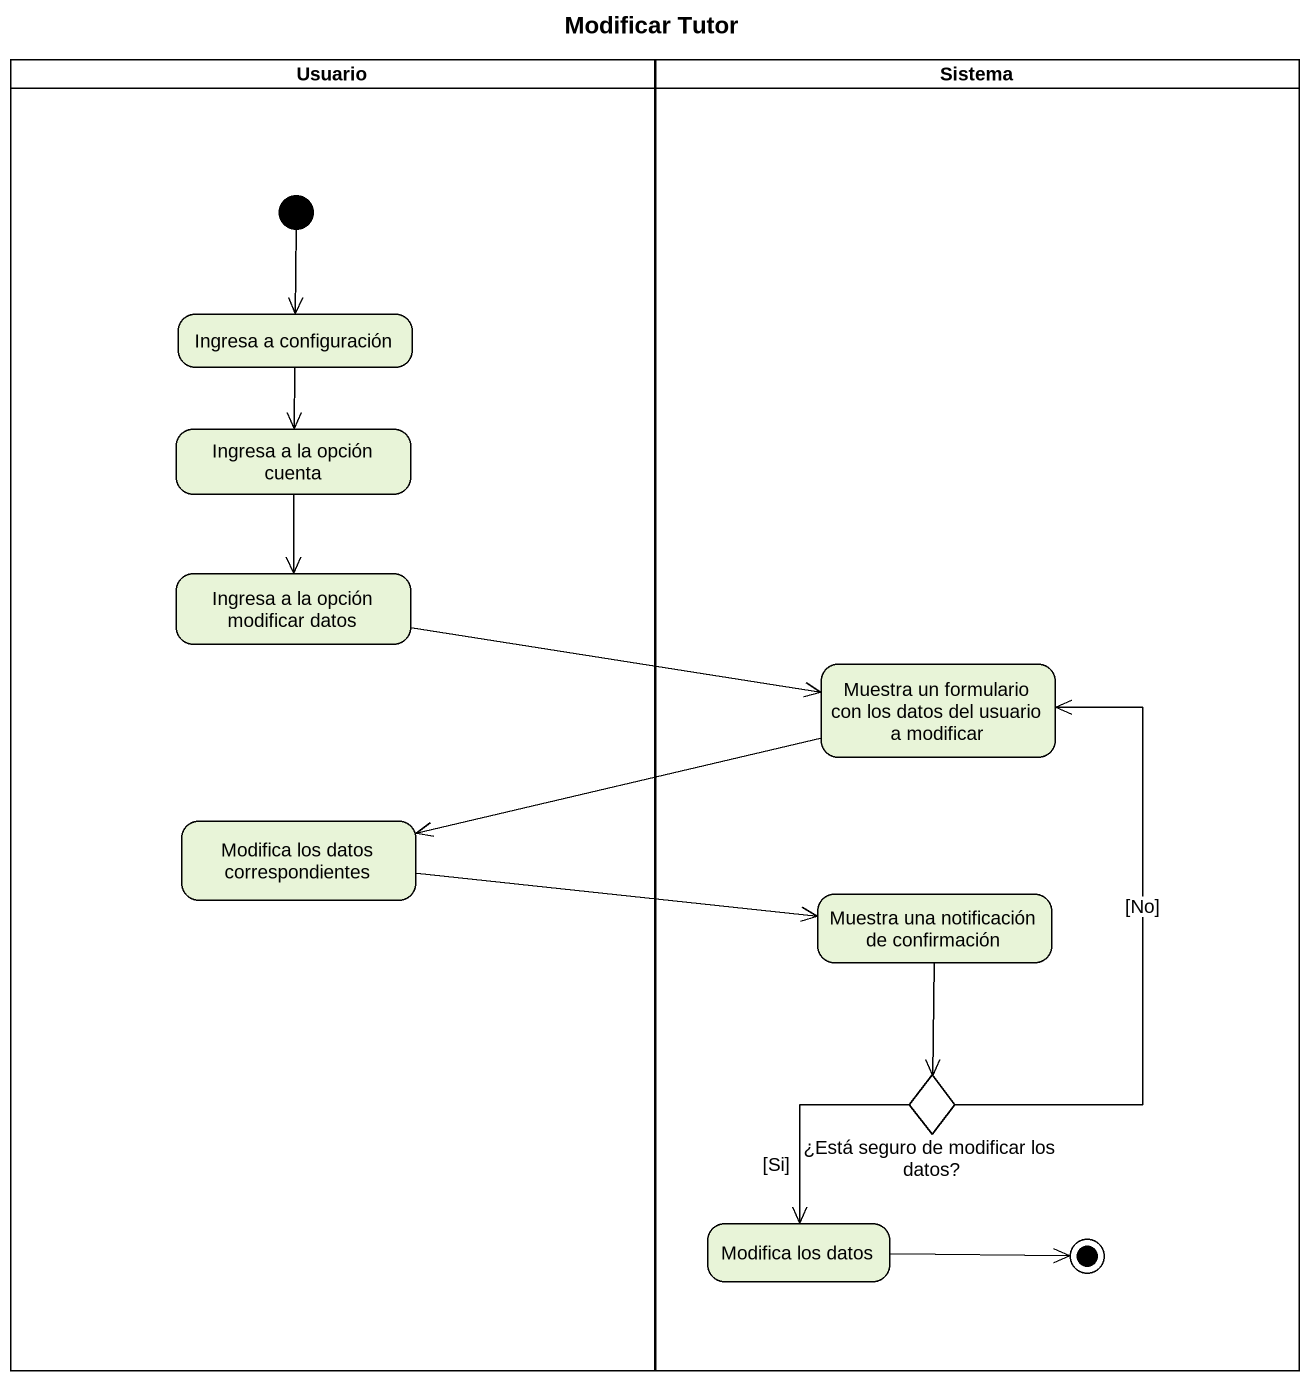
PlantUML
@startuml
title Modificar Tutor
hide empty description
state Usuario <<partition>> {
  state "Ingresa a configuración" as Ingresa_a_configuración
  state "Ingresa a la opción cuenta" as Ingresa_a_la_opción_cuenta
  state "Ingresa a la opción modificar datos" as Ingresa_a_la_opción
  state "Modifica los datos correspondientes" as Modifica_los_datos
  [*] --> Ingresa_a_configuración
}
state Sistema <<partition>> {
  state "Muestra un formulario con los datos del usuario a modificar" as Muestra_un_formulario_con
  state "Muestra una notificación de confirmación" as Muestra_una_notificación_de
  state "¿Está seguro de modificar los datos?" as Está_seguro_de_modificar <<choice>>
  state "Modifica los datos" as Modifica_los_datos_2
  Modifica_los_datos_2 -right-> [*]
}
Ingresa_a_configuración --> Ingresa_a_la_opción_cuenta
Ingresa_a_la_opción_cuenta --> Ingresa_a_la_opción
Ingresa_a_la_opción -right-> Muestra_un_formulario_con
Muestra_un_formulario_con -left-> Modifica_los_datos
Modifica_los_datos -right-> Muestra_una_notificación_de
Muestra_una_notificación_de --> Está_seguro_de_modificar
Está_seguro_de_modificar -up-> Muestra_un_formulario_con : [No]
Está_seguro_de_modificar --> Modifica_los_datos_2 : [Si]
@enduml
